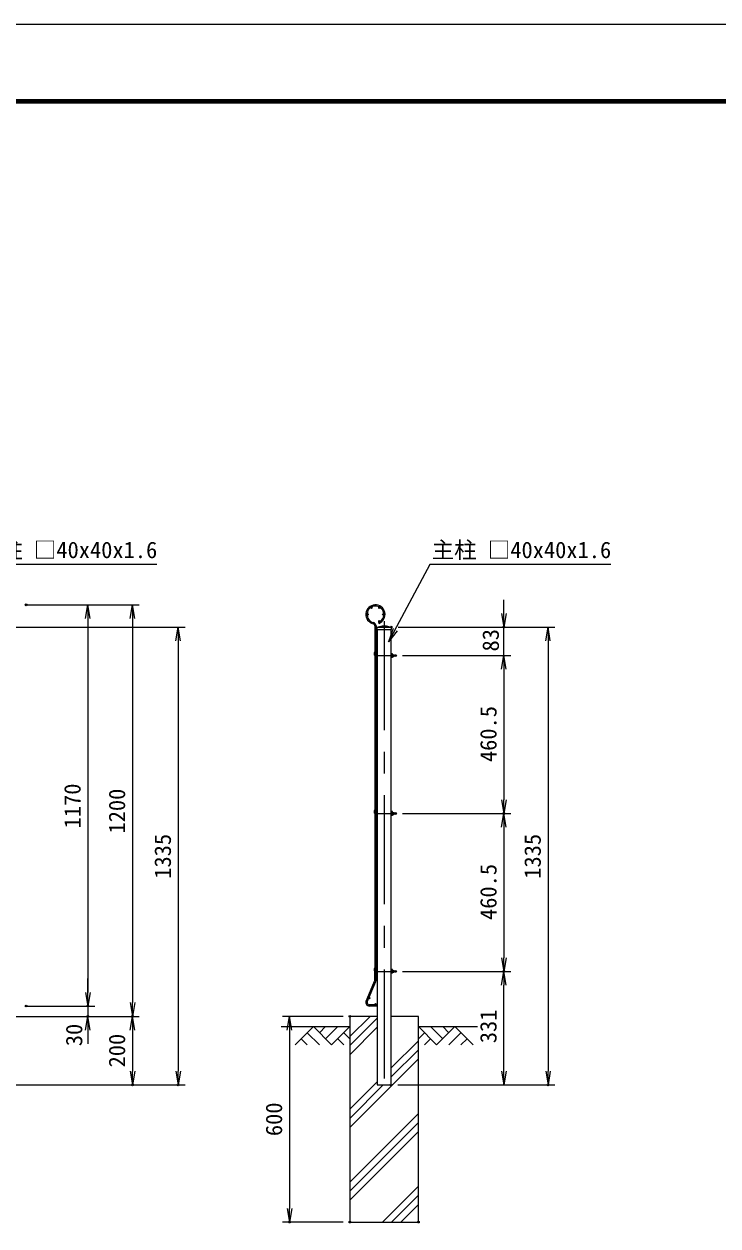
# Model space of a CAD drawing. Units: millimetres, scale not verified. Extents: x -4200 to 4200, y -2970 to 2970.
# Drawn here: x -731 to 1294, y -535 to 2970 of the extents above; entities that cross this region are included whole.
import ezdxf
from ezdxf.enums import TextEntityAlignment as Align

# ---------------------------------------------------------------- set-up
doc = ezdxf.new("R2010")
doc.units = ezdxf.units.MM
doc.header["$LTSCALE"] = 10
doc.header["$PDMODE"] = 32
doc.header["$PDSIZE"] = 5
doc.linetypes.add('USER1', pattern=[50.8, 31.75, -6.35, 6.35, -6.35])
for name, color, linetype, lineweight in [('0-1_D-BGD', 7, 'Continuous', 25), ('0-2_D-STR4', 7, 'Continuous', 25), ('0-3_D-STR-DIM', 7, 'Continuous', 13), ('0-4_D-STR3', 3, 'Continuous', 13), ('0-5_D-BMK', 2, 'USER1', 13), ('0-6_D-STR1', 1, 'Continuous', 25), ('0-7_D-STR2', 7, 'Continuous', 13), ('0-8_D-DCR-HCH', 7, 'Continuous', 13), ('0-B_D-STR-TXT', 7, 'Continuous', 25), ('0-C_D-TTL', 7, 'Continuous', 25)]:
    doc.layers.add(name, color=color, linetype=linetype, lineweight=lineweight)
doc.layers.add('0-9_0', color=7, linetype='Continuous')
doc.layers.add('0-A_Defpoints', color=7, linetype='Continuous')
doc.styles.add('ＭＳ ゴシック', font='')
doc.styles.get('ＭＳ ゴシック').set_extended_font_data('MS Gothic')

# ---------------------------------------------------------------- blocks, each defined once
blk = doc.blocks.new('_Open')
at = {"layer": '0-9_0'}
blk.add_line((-10, 1.667), (0, 0), dxfattribs=at)
blk.add_lwpolyline([(-10, -1.667), (0, 0), (-10, 0)], dxfattribs=at)

msp = doc.modelspace()

# ---------------------------------------------------------------- linework, layer by layer
at = {"layer": '0-1_D-BGD'}
for p, q in [((19.69, 46.6), (219.69, 46.6)), ((419.69, 46.6), (592.22, 46.6))]:
    msp.add_line(p, q, dxfattribs=at)
at = {"layer": '0-2_D-STR4'}
msp.add_lwpolyline([(299.69, 76.6), (219.69, 76.6), (219.69, -523.4), (419.69, -523.4), (419.69, 76.6), (339.69, 76.6)], dxfattribs=at)
at = {"layer": '0-3_D-STR-DIM'}
for p, q in [((-724.67, 1276.6), (-524.67, 1276.6)), ((-704.67, 1276.6), (-394.67, 1276.6)), ((668.88, 1251.6), (668.88, 1291.6)), ((-544.67, 1236.6), (-544.67, 146.6)), ((-414.67, 1236.6), (-414.67, 116.6)), ((-959.13, 1211.6), (-261.17, 1211.6)), ((360.69, 1211.6), (688.88, 1211.6)), ((360.69, 1211.6), (817.88, 1211.6)), ((668.88, 1128.6), (668.88, 1211.6)), ((-281.17, 1171.6), (-281.17, -83.4)), ((797.88, 1171.6), (797.88, -83.4)), ((373.02, 1128.6), (688.88, 1128.6)), ((373.02, 1128.6), (688.88, 1128.6)), ((668.88, 1088.6), (668.88, 1048.6)), ((668.88, 1088.6), (668.88, 708.1)), ((373.02, 668.1), (688.88, 668.1)), ((373.02, 668.1), (688.88, 668.1)), ((668.88, 628.1), (668.88, 247.6)), ((-544.67, 146.6), (-544.67, 186.6)), ((373.02, 207.6), (688.88, 207.6)), ((373.02, 207.6), (688.88, 207.6)), ((668.88, -83.4), (668.88, 167.6)), ((-724.67, 106.6), (-524.67, 106.6)), ((-704.67, 106.6), (-524.67, 106.6)), ((-544.67, 106.6), (-544.67, 76.6)), ((-880.13, 76.6), (-524.67, 76.6)), ((-880.13, 76.6), (-394.67, 76.6)), ((-860.13, 76.6), (-394.67, 76.6)), ((199.69, 76.6), (23.29, 76.6)), ((-544.67, 36.6), (-544.67, -3.4)), ((-414.67, 36.6), (-414.67, -83.4)), ((43.29, 36.6), (43.29, -483.4)), ((-960.13, -123.4), (-394.67, -123.4)), ((-960.13, -123.4), (-261.17, -123.4)), ((359.69, -123.4), (688.88, -123.4)), ((359.69, -123.4), (817.88, -123.4)), ((199.69, -523.4), (23.29, -523.4))]:
    msp.add_line(p, q, dxfattribs=at)
at = {"layer": '0-4_D-STR3'}
for p, q in [((292.06, 1138.5), (292.49, 1139.07)), ((299.19, 1139.32), (296.09, 1141.65)), ((296.21, 1135.37), (299.19, 1139.32)), ((298.29, 1131.2), (299.69, 1131.2)), ((298.29, 1126), (299.69, 1126)), ((343.82, 1134.13), (339.69, 1134.13)), ((339.69, 1134.13), (339.69, 1123.08)), ((343.82, 1131.36), (339.69, 1131.36)), ((343.82, 1125.84), (339.69, 1125.84)), ((343.82, 1123.08), (339.69, 1123.08)), ((344.32, 1132.76), (344.32, 1124.26)), ((344.32, 1126), (348.33, 1126)), ((292.06, 678), (292.49, 678.57)), ((299.19, 678.82), (296.09, 681.15)), ((296.21, 674.87), (299.19, 678.82)), ((298.29, 670.7), (299.69, 670.7)), ((343.82, 673.63), (339.69, 673.63)), ((339.69, 673.63), (339.69, 662.58)), ((343.82, 670.86), (339.69, 670.86)), ((344.32, 672.26), (344.32, 663.76)), ((298.29, 665.5), (299.69, 665.5)), ((343.82, 665.34), (339.69, 665.34)), ((343.82, 662.58), (339.69, 662.58)), ((344.32, 665.5), (348.33, 665.5)), ((292.06, 217.5), (292.49, 218.07)), ((299.19, 218.32), (296.09, 220.65)), ((296.21, 214.37), (299.19, 218.32)), ((339.69, 213.13), (339.69, 202.08)), ((343.82, 213.13), (339.69, 213.13)), ((343.82, 210.36), (339.69, 210.36)), ((344.32, 211.76), (344.32, 203.26)), ((298.29, 210.2), (299.69, 210.2)), ((298.29, 205), (299.69, 205)), ((343.82, 204.84), (339.69, 204.84)), ((343.82, 202.08), (339.69, 202.08)), ((344.32, 205), (348.33, 205))]:
    msp.add_line(p, q, dxfattribs=at)
for points in [[(344.32, 1131.2), (348.33, 1131.2), (348.33, 1126)], [(344.32, 670.7), (348.33, 670.7), (348.33, 665.5)], [(344.32, 210.2), (348.33, 210.2), (348.33, 205)]]:
    msp.add_lwpolyline(points, dxfattribs=at)
for centre, radius, start, end in [((298.29, 1133.8), 7.8, 143, 221.96156), ((298.29, 1133.8), 2.6, 143, 147.797), ((298.29, 1133.8), 2.6, 212.203, 270), ((298.29, 1133.8), 7.8, 253.6171, 270), ((339.66, 1125.82), 0.031, 40.87793, 319.12207), ((336.44, 1128.6), 7.88, 339.48158, 20.51842), ((342.2, 1124.46), 2.13, 319.53759, 40.46241), ((342.17, 1132.75), 2.16, 320.19668, 39.80332), ((345.29, 1128.6), 4, 319.4584, 40.5416), ((298.29, 673.3), 7.8, 143, 221.96156), ((298.29, 673.3), 2.6, 143, 147.797), ((298.29, 673.3), 2.6, 212.203, 270), ((336.44, 668.1), 7.88, 339.48158, 20.51842), ((342.17, 672.25), 2.16, 320.19668, 39.80332), ((345.29, 668.1), 4, 319.4584, 40.5416), ((298.29, 673.3), 7.8, 253.6171, 270), ((339.66, 665.32), 0.031, 40.87793, 319.12207), ((342.2, 663.96), 2.13, 319.53759, 40.46241), ((298.29, 212.8), 7.8, 143, 221.96156), ((298.29, 212.8), 2.6, 143, 147.797), ((298.29, 212.8), 2.6, 212.203, 270), ((336.44, 207.6), 7.88, 339.48158, 20.51842), ((342.17, 211.75), 2.16, 320.19668, 39.80332), ((298.29, 212.8), 7.8, 253.6171, 270), ((339.66, 204.82), 0.031, 40.87793, 319.12207), ((342.2, 203.46), 2.13, 319.53759, 40.46241), ((345.29, 207.6), 4, 319.4584, 40.5416)]:
    msp.add_arc(centre, radius, start, end, dxfattribs=at)
at = {"layer": '0-5_D-BMK'}
for p, q in [((319.69, 1229.1), (319.69, -145.15)), ((299.69, 1128.6), (353.02, 1128.6)), ((299.69, 668.1), (353.02, 668.1)), ((299.69, 207.6), (353.02, 207.6))]:
    msp.add_line(p, q, dxfattribs=at)
at = {"layer": '0-6_D-STR1'}
for p, q in [((298.69, 1211.6), (313.69, 1215.6)), ((298.69, 1211.6), (340.69, 1211.6)), ((298.69, 1211.6), (298.69, 1204.6)), ((298.69, 1204.6), (340.69, 1204.6)), ((299.69, 1204.6), (299.69, -123.4)), ((313.69, 1215.6), (325.69, 1215.6)), ((325.69, 1215.6), (340.69, 1211.6)), ((339.69, 1204.6), (339.69, -123.4)), ((340.69, 1211.6), (340.69, 1204.6)), ((299.69, -123.4), (339.69, -123.4))]:
    msp.add_line(p, q, dxfattribs=at)
at = {"layer": '0-7_D-STR2'}
for p, q in [((292.49, 1215.19), (292.49, 1132.6)), ((296.09, 1215.19), (296.09, 1132.6)), ((303.13, 1225.86), (304.44, 1222.51)), ((292.49, 1132.6), (292.49, 211.6)), ((296.09, 1132.6), (296.09, 211.6)), ((292.49, 181.66), (292.49, 211.6)), ((296.09, 181.66), (296.09, 211.6)), ((267.08, 120.51), (291.98, 179.16)), ((270.4, 119.1), (295.29, 177.75)), ((298.09, 110.2), (276.29, 110.2)), ((298.09, 106.6), (276.29, 106.6)), ((298.09, 110.2), (298.09, 106.6))]:
    msp.add_line(p, q, dxfattribs=at)
for centre in [(282.99, 1268.17), (305.59, 1268.17), (271.69, 1248.6), (305.59, 1229.03), (316.89, 1248.6), (297.89, 1132.6), (297.89, 978.6), (297.89, 825.1), (297.89, 672.1), (297.89, 642.3), (297.89, 498.3), (297.89, 354.8), (297.89, 211.6), (276.82, 129.63), (294.59, 112)]:
    msp.add_circle(centre, 1.8, dxfattribs=at)
for centre, radius, start, end in [((294.29, 1248.6), 28, 291.25, 256.20952), ((294.29, 1248.6), 24.4, 291.25, 256.20952), ((286.09, 1215.19), 6.4, 0, 76.20952), ((286.09, 1215.19), 10, 0, 76.20952), ((286.09, 181.66), 6.4, 337, 0), ((286.09, 181.66), 10, 337, 0), ((276.29, 116.6), 10, 157, 270), ((276.29, 116.6), 6.4, 157, 270)]:
    msp.add_arc(centre, radius, start, end, dxfattribs=at)
at = {"layer": '0-8_D-DCR-HCH'}
for p, q in [((219.69, 17.7), (278.59, 76.6)), ((219.69, -8.81), (299.69, 71.19)), ((113.26, 46.6), (60.05, -6.61)), ((113.26, 46.6), (166.47, -6.61)), ((131, 28.86), (148.74, 46.6)), ((148.74, 11.13), (184.21, 46.6)), ((166.47, -6.61), (219.69, 46.6)), ((219.69, -35.33), (299.69, 44.67)), ((472.9, -6.61), (419.69, 46.6)), ((490.64, 11.13), (455.16, 46.6)), ((526.11, 46.6), (472.9, -6.61)), ((508.47, 28.77), (490.64, 46.6)), ((526.11, 46.6), (579.32, -6.61)), ((77.79, 11.13), (95.61, -6.61)), ((95.53, 28.86), (131.16, -6.61)), ((184.21, 11.13), (202.03, -6.61)), ((201.95, 28.86), (219.69, 11.21)), ((339.69, -74.43), (419.69, 5.57)), ((437.42, 28.86), (419.69, 11.21)), ((455.16, 11.13), (437.34, -6.61)), ((543.85, 28.86), (508.21, -6.61)), ((561.59, 11.13), (543.77, -6.61)), ((339.69, -100.95), (419.69, -20.95)), ((219.69, -247.46), (419.69, -47.46)), ((219.69, -194.43), (299.69, -114.43)), ((219.69, -220.95), (317.24, -123.4)), ((219.69, -406.56), (419.69, -206.56)), ((219.69, -433.08), (419.69, -233.08)), ((219.69, -459.6), (419.69, -259.6)), ((314.98, -523.4), (419.69, -418.69)), ((341.5, -523.4), (419.69, -445.21)), ((368.02, -523.4), (419.69, -471.73))]:
    msp.add_line(p, q, dxfattribs=at)
at = {"layer": '0-A_Defpoints'}
for p in [(-724.67, 1276.6), (340.69, 1211.6), (668.88, 1211.6), (353.02, 1128.6), (353.02, 668.1), (668.88, 668.1), (353.02, 207.6), (668.88, 207.6), (-724.67, 106.6), (-544.67, 106.6), (-544.67, 76.6), (-414.67, 76.6), (219.69, 76.6), (-414.67, -123.4), (-281.17, -123.4), (339.69, -123.4), (797.88, -123.4), (43.29, -523.4), (219.69, -523.4), (219.69, -523.4), (419.69, -523.4)]:
    msp.add_point(p, dxfattribs=at)
at = {"layer": '0-B_D-STR-TXT', "lineweight": 13}
for points in [[(-343.74, 1394.11), (-870.98, 1394.11), (-990.77, 1170.47)], [(980.65, 1394.11), (453.41, 1394.11), (333.63, 1170.47)]]:
    msp.add_lwpolyline(points, dxfattribs=at)
at = {"layer": '0-C_D-TTL', "color": 2}
msp.add_lwpolyline([(-4199.68, 2970.23), (4200.32, 2970.23), (4200.32, -2969.77), (-4199.68, -2969.77)], close=True, dxfattribs=at)
at = {"layer": '0-C_D-TTL'}
for points in [[(-3929.68, 2750.23), (3930.32, 2750.23), (3930.32, -2749.77), (-3929.68, -2749.77)], [(-3927.18, 2747.73), (3927.82, 2747.73), (3927.82, -2747.27), (-3927.18, -2747.27)], [(-3924.68, 2745.23), (3925.32, 2745.23), (3925.32, -2744.77), (-3924.68, -2744.77)], [(-3922.18, 2742.73), (3922.82, 2742.73), (3922.82, -2742.27), (-3922.18, -2742.27)], [(-3919.68, 2740.23), (3920.32, 2740.23), (3920.32, -2739.77), (-3919.68, -2739.77)]]:
    msp.add_lwpolyline(points, close=True, dxfattribs=at)

# ---------------------------------------------------------------- block references
at = {"layer": '0-3_D-STR-DIM', "xscale": 4, "yscale": 4}
for p, rotation in [((-544.67, 1276.6), 90), ((-414.67, 1276.6), 90), ((668.88, 1211.6), 270), ((-281.17, 1211.6), 90), ((797.88, 1211.6), 90), ((668.88, 1128.6), 90), ((668.88, 1128.6), 90), ((668.88, 668.1), 270), ((668.88, 668.1), 90), ((668.88, 207.6), 270), ((668.88, 207.6), 90), ((-544.67, 106.6), 270), ((-544.67, 106.6), 270), ((-414.67, 76.6), 270), ((-544.67, 76.6), 90), ((-414.67, 76.6), 90), ((43.29, 76.6), 90), ((-414.67, -123.4), 270), ((-281.17, -123.4), 270), ((668.88, -123.4), 270), ((797.88, -123.4), 270), ((43.29, -523.4), 270)]:
    msp.add_blockref('_Open', p, dxfattribs=dict(at, rotation=rotation))
at = {"layer": '0-B_D-STR-TXT', "xscale": 4, "yscale": 4, "rotation": 241.82519}
msp.add_blockref('_Open', (332.68, 1168.71), dxfattribs=at)

# ---------------------------------------------------------------- texts
at = {"layer": '0-3_D-STR-DIM', "style": 'ＭＳ ゴシック'}
for s, p in [('83', (668.88, 1140.55)), ('460.5', (662.13, 818)), ('1170', (-551.42, 624.7)), ('1200', (-421.42, 609.7)), ('1335', (-287.92, 477.85)), ('1335', (791.13, 477.85)), ('460.5', (662.13, 357.5)), ('331', (662.13, -1.7)), ('30', (-546.54, -10.48)), ('200', (-421.42, -72.4)), ('600', (36.55, -272.65))]:
    msp.add_text(s, height=48.09, rotation=90, dxfattribs=at).set_placement(p, align=Align.BOTTOM_LEFT)
at = {"layer": '0-B_D-STR-TXT', "style": 'ＭＳ ゴシック'}
for p in [(-866.13, 1398.37), (458.26, 1398.37)]:
    msp.add_text('主柱 □40x40x1.6', height=48.09, dxfattribs=at).set_placement(p, align=Align.BOTTOM_LEFT)

doc.saveas('drawing.dxf')
